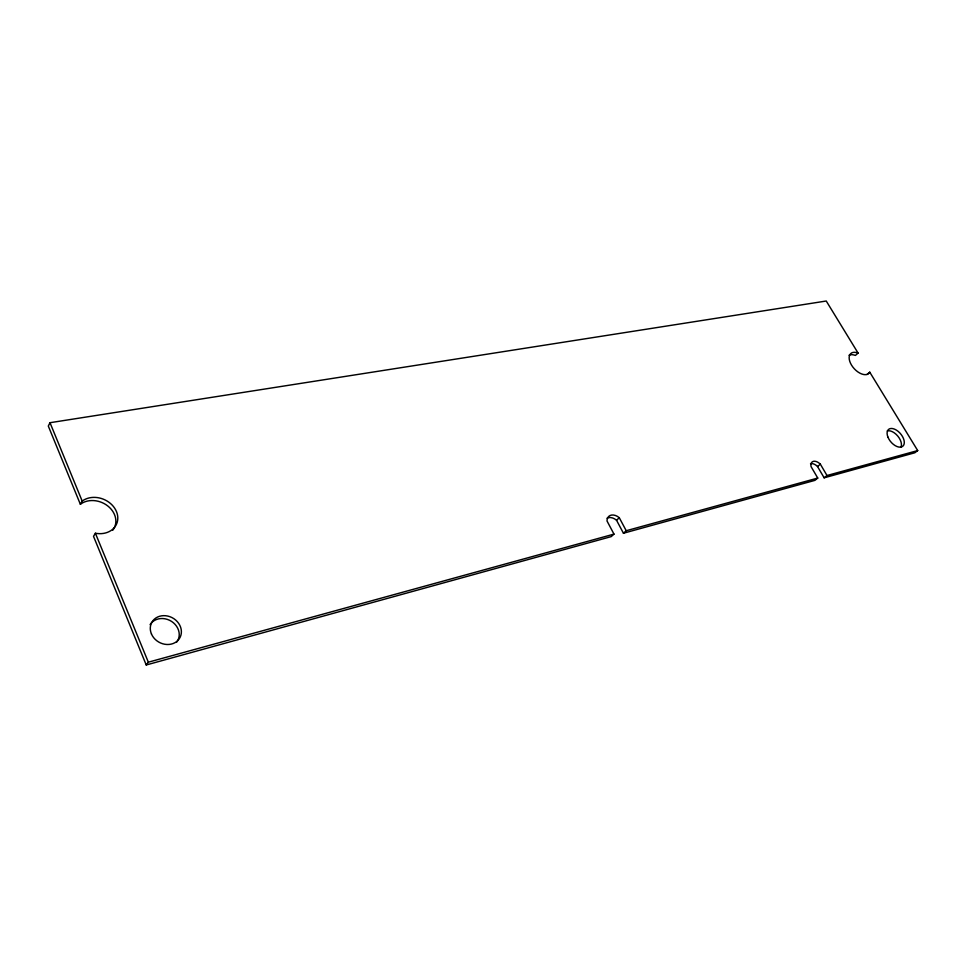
<?xml version="1.0" encoding="UTF-8"?>
<svg xmlns="http://www.w3.org/2000/svg" width="966" height="966" viewBox="0 0 966 966"><rect width="100%" height="100%" fill="white"/><g stroke="black" fill="none" stroke-linecap="round" stroke-linejoin="round"><path stroke-width="1.45" d="M849.054 355.234A13.403 7.631 47.8 0 1 855.405 355.44L858.086 353.085L826.244 301.018L50.003 422.71L48.3 426.042L80.359 504.276A21.264 17.509 22.8 0 1 107.963 506.112A21.264 17.509 22.8 0 1 112.756 530.249M80.359 504.276L82.195 501.1L50.003 422.71M82.195 501.1A21.324 17.521 23 0 1 116.488 511.618A21.324 17.521 23 0 1 95.392 533.244L93.509 536.347L146.24 664.982L611.212 536.613L613.978 534.113L607.022 520.988A9.901 6.967 47.7 0 1 619.291 517.728L626.222 530.732L623.444 533.232L616.537 520.239A9.877 6.967 47.7 0 0 607.071 518.162M146.24 664.982L148.341 662.193L613.978 534.113M616.537 520.239L619.291 517.728M867.033 374.506L869.762 372.176L917.7 450.567L914.826 452.776L824.143 477.82L817.526 466.518A8.006 4.915 49.5 0 0 810.522 463.692M817.526 466.518L820.363 464.199L827.005 475.514L917.7 450.567M820.363 464.199A8.018 4.915 49.5 0 0 813.348 461.35A8.018 4.915 49.5 0 0 811.09 466.663L817.755 478.061L814.881 480.38L623.444 533.232M824.143 477.82L827.005 475.514M626.222 530.732L817.755 478.061M95.392 533.244L148.341 662.193M869.762 372.176A13.427 7.619 47.8 0 1 857.844 371.898A13.427 7.619 47.8 0 1 849.138 357.661A13.427 7.619 47.8 0 1 858.086 353.085M150.08 624.64A15.963 13.91 28.5 0 1 171.622 621.452A15.963 13.91 28.5 0 1 176.79 642.04M887.307 430.872A11 6.339 49.7 0 1 897.74 436.028A11 6.339 49.7 0 1 900.976 447.125M887.935 437.139A11.024 6.339 49.7 0 0 902.824 446.22A11.024 6.339 49.7 0 0 896.339 430.075A11.024 6.339 49.7 0 0 887.935 437.139M151.445 633.962A16.011 13.922 28.6 0 0 178.155 640.168A16.011 13.922 28.6 0 0 167.903 616.103A16.011 13.922 28.6 0 0 151.445 633.962"/></g></svg>
